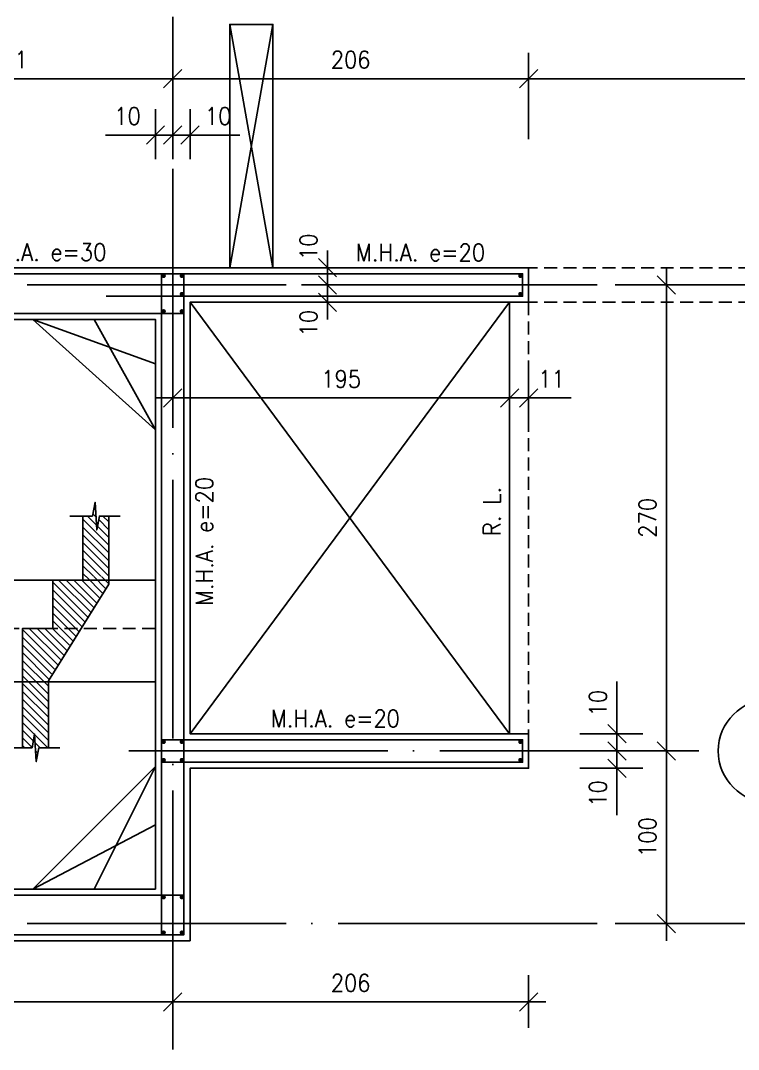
# Model space of a CAD drawing. Extents: x 2771 to 11885, y 4059 to 11529.
# Drawn here: x 5023 to 5439, y 5455 to 6051 of the extents above; entities that cross this region are included whole.
import ezdxf
from ezdxf.enums import TextEntityAlignment as Align

# ---------------------------------------------------------------- set-up
doc = ezdxf.new("R2010")
doc.units = 0
doc.header["$LTSCALE"] = 60
doc.header["$PDMODE"] = 1
doc.linetypes.add('EJES', pattern=[3, 2.5, -0.25, 0, -0.25])
doc.linetypes.add('HIDDEN2', pattern=[0.1875, 0.125, -0.0625])
doc.layers.get('0').update_dxf_attribs({"linetype": 'CONTINUOUS'})
doc.layers.get('DEFPOINTS').update_dxf_attribs({"linetype": 'CONTINUOUS'})
for name, color, linetype in [('CAJAP', 3, 'HIDDEN2'), ('COTAS', 3, 'CONTINUOUS'), ('CRUCES', 9, 'CONTINUOUS'), ('EJES', 1, 'EJES'), ('MALLA', 1, 'CONTINUOUS'), ('MUROS', 4, 'CONTINUOUS'), ('REFUERZOS', 3, 'HIDDEN2'), ('SECCION', 1, 'CONTINUOUS'), ('SHAFT', 1, 'CONTINUOUS'), ('TEXTOS', 2, 'CONTINUOUS'), ('VIGAS', 2, 'CONTINUOUS')]:
    doc.layers.add(name, color=color, linetype=linetype)
doc.styles.add('COTAS', font='romans.shx', dxfattribs={"width": 0.9})
doc.styles.add('ROMANS', font='romans.shx', dxfattribs={"width": 0.9, "height": 10})
doc.dimstyles.new('50', dxfattribs={"dimtxt": 10, "dimasz": 1, "dimexe": 15, "dimexo": 0, "dimgap": 6, "dimtad": 1, "dimdec": 8, "dimdsep": 46, "dimtxsty": 'COTAS', "dimblk": '$COTA$', "dimcen": 0.09, "dimdle": 10, "dimclrd": 256, "dimclre": 256, "dimclrt": 2, "dimadec": 0, "dimazin": 0, "dimtfac": 1, "dimtdec": 8, "dimtmove": 0, "dimatfit": 2, "dimfxl": 35, "dimfxlon": 1, "dimtolj": 1, "dimarcsym": 0})

# ---------------------------------------------------------------- blocks, each defined once
blk = doc.blocks.new('$COTA$')
at = {"layer": 'COTAS'}
for p, q in [((0, -10), (0, 10)), ((10, 0), (-10, 0)), ((5.3, 5.3), (-5.3, -5.3))]:
    blk.add_line(p, q, dxfattribs=at)
blk = doc.blocks.new('*D35')
at = {"layer": 'COTAS', "lineweight": -2, "transparency": 16777216}
for p, q in [((5367.63, 5897.71), (5412.32, 5897.71)), ((5397.32, 5896.71), (5397.32, 5628.71)), ((5367.63, 5627.71), (5412.32, 5627.71))]:
    blk.add_line(p, q, dxfattribs=at)
at = {"layer": 'DEFPOINTS', "color": 0, "transparency": 16777216}
for p in [(5367.63, 5897.71), (5367.63, 5627.71), (5397.32, 5627.71)]:
    blk.add_point(p, dxfattribs=at)
at = {"layer": 'COTAS', "lineweight": -2, "transparency": 16777216}
for p, rotation in [((5397.32, 5897.71), 90), ((5397.32, 5627.71), 270)]:
    blk.add_blockref('$COTA$', p, dxfattribs=dict(at, rotation=rotation))
at = {"layer": 'COTAS', "color": 2, "transparency": 16777216, "insert": (5386.32, 5762.71), "char_height": 10, "attachment_point": 5, "rotation": 90, "style": 'COTAS'}
blk.add_mtext('\\A1;270', dxfattribs=at)
blk = doc.blocks.new('*D41')
at = {"layer": 'COTAS', "lineweight": -2, "transparency": 16777216}
for p, q in [((5111.46, 5502.73), (5111.46, 5467.31)), ((5317.46, 5497.73), (5317.46, 5467.31)), ((5316.46, 5482.31), (5112.46, 5482.31))]:
    blk.add_line(p, q, dxfattribs=at)
at = {"layer": 'DEFPOINTS', "color": 0, "transparency": 16777216}
for p in [(5111.46, 5502.73), (5317.46, 5497.73), (5111.46, 5482.31)]:
    blk.add_point(p, dxfattribs=at)
at = {"layer": 'COTAS', "lineweight": -2, "transparency": 16777216, "rotation": 180}
blk.add_blockref('$COTA$', (5111.46, 5482.31), dxfattribs=at)
at = {"layer": 'COTAS', "lineweight": -2, "transparency": 16777216}
blk.add_blockref('$COTA$', (5317.46, 5482.31), dxfattribs=at)
at = {"layer": 'COTAS', "color": 2, "transparency": 16777216, "insert": (5214.46, 5493.31), "char_height": 10, "attachment_point": 5, "style": 'COTAS'}
blk.add_mtext('\\A1;206', dxfattribs=at)
blk = doc.blocks.new('*D42')
at = {"layer": 'COTAS', "lineweight": -2, "transparency": 16777216}
for p, q in [((4671.46, 5514.71), (4671.46, 5467.31)), ((5111.46, 5514.71), (5111.46, 5467.31)), ((5110.46, 5482.31), (4672.46, 5482.31))]:
    blk.add_line(p, q, dxfattribs=at)
at = {"layer": 'DEFPOINTS', "color": 0, "transparency": 16777216}
for p in [(4671.46, 5514.71), (5111.46, 5514.71), (4671.46, 5482.31)]:
    blk.add_point(p, dxfattribs=at)
at = {"layer": 'COTAS', "lineweight": -2, "transparency": 16777216, "rotation": 180}
blk.add_blockref('$COTA$', (4671.46, 5482.31), dxfattribs=at)
at = {"layer": 'COTAS', "lineweight": -2, "transparency": 16777216}
blk.add_blockref('$COTA$', (5111.46, 5482.31), dxfattribs=at)
at = {"layer": 'COTAS', "color": 2, "transparency": 16777216, "insert": (4891.46, 5493.31), "char_height": 10, "attachment_point": 5, "style": 'COTAS'}
blk.add_mtext('\\A1;440', dxfattribs=at)
blk = doc.blocks.new('*D60')
at = {"layer": 'COTAS', "lineweight": -2, "transparency": 16777216}
for p, q in [((4920.46, 5982.23), (4920.46, 6032.23)), ((5111.46, 5982.23), (5111.46, 6032.23)), ((4921.46, 6017.23), (5110.46, 6017.23))]:
    blk.add_line(p, q, dxfattribs=at)
at = {"layer": 'DEFPOINTS', "color": 0, "transparency": 16777216}
for p in [(5111.46, 6017.23), (4920.46, 5972.4), (5111.46, 5972.53)]:
    blk.add_point(p, dxfattribs=at)
at = {"layer": 'COTAS', "lineweight": -2, "transparency": 16777216, "rotation": 180}
blk.add_blockref('$COTA$', (4920.46, 6017.23), dxfattribs=at)
at = {"layer": 'COTAS', "lineweight": -2, "transparency": 16777216}
blk.add_blockref('$COTA$', (5111.46, 6017.23), dxfattribs=at)
at = {"layer": 'COTAS', "color": 2, "transparency": 16777216, "insert": (5015.96, 6028.23), "char_height": 10, "attachment_point": 5, "style": 'COTAS'}
blk.add_mtext('\\A1;191', dxfattribs=at)
blk = doc.blocks.new('*D61')
at = {"layer": 'COTAS', "lineweight": -2, "transparency": 16777216}
for p, q in [((5111.46, 5982.23), (5111.46, 6032.23)), ((5317.46, 5982.23), (5317.46, 6032.23)), ((5112.46, 6017.23), (5316.46, 6017.23))]:
    blk.add_line(p, q, dxfattribs=at)
at = {"layer": 'DEFPOINTS', "color": 0, "transparency": 16777216}
for p in [(5317.46, 6017.23), (5111.46, 5972.53), (5317.46, 5972.4)]:
    blk.add_point(p, dxfattribs=at)
at = {"layer": 'COTAS', "lineweight": -2, "transparency": 16777216, "rotation": 180}
blk.add_blockref('$COTA$', (5111.46, 6017.23), dxfattribs=at)
at = {"layer": 'COTAS', "lineweight": -2, "transparency": 16777216}
blk.add_blockref('$COTA$', (5317.46, 6017.23), dxfattribs=at)
at = {"layer": 'COTAS', "color": 2, "transparency": 16777216, "insert": (5214.46, 6028.23), "char_height": 10, "attachment_point": 5, "style": 'COTAS'}
blk.add_mtext('\\A1;206', dxfattribs=at)
blk = doc.blocks.new('$EJE$')
at = {"color": 6}
blk.add_circle((0, 0), 30, dxfattribs=at)
at = {"color": 6, "style": 'COTAS', "width": 0.6}
blk.add_attdef('EJE', text='', height=25, dxfattribs=at).set_placement((0, 0), align=Align.MIDDLE)
blk = doc.blocks.new('*D134')
at = {"layer": 'COTAS', "lineweight": -2, "transparency": 16777216}
for p, q in [((5367.63, 5627.71), (5412.32, 5627.71)), ((5397.32, 5626.71), (5397.32, 5528.71)), ((5367.63, 5527.71), (5412.32, 5527.71))]:
    blk.add_line(p, q, dxfattribs=at)
at = {"layer": 'DEFPOINTS', "color": 0, "transparency": 16777216}
for p in [(5367.63, 5627.71), (5367.63, 5527.71), (5397.32, 5527.71)]:
    blk.add_point(p, dxfattribs=at)
at = {"layer": 'COTAS', "lineweight": -2, "transparency": 16777216}
for p, rotation in [((5397.32, 5627.71), 90), ((5397.32, 5527.71), 270)]:
    blk.add_blockref('$COTA$', p, dxfattribs=dict(at, rotation=rotation))
at = {"layer": 'COTAS', "color": 2, "transparency": 16777216, "insert": (5386.32, 5577.71), "char_height": 10, "attachment_point": 5, "rotation": 90, "style": 'COTAS'}
blk.add_mtext('\\A1;100', dxfattribs=at)
blk = doc.blocks.new('*D135')
at = {"layer": 'COTAS', "lineweight": -2, "transparency": 16777216}
for p, q in [((5347.19, 5627.71), (5383.64, 5627.71)), ((5368.64, 5628.71), (5368.64, 5629.71)), ((5368.64, 5627.71), (5368.64, 5617.71)), ((5347.19, 5617.71), (5383.64, 5617.71)), ((5368.64, 5616.71), (5368.64, 5590.42))]:
    blk.add_line(p, q, dxfattribs=at)
at = {"layer": 'DEFPOINTS', "color": 0, "transparency": 16777216}
for p in [(5347.19, 5627.71), (5368.64, 5627.71), (5347.19, 5617.71)]:
    blk.add_point(p, dxfattribs=at)
at = {"layer": 'COTAS', "lineweight": -2, "transparency": 16777216}
for p, rotation in [((5368.64, 5627.71), 270), ((5368.64, 5617.71), 90)]:
    blk.add_blockref('$COTA$', p, dxfattribs=dict(at, rotation=rotation))
at = {"layer": 'COTAS', "color": 2, "transparency": 16777216, "insert": (5357.64, 5603.06), "char_height": 10, "attachment_point": 5, "rotation": 90, "style": 'COTAS'}
blk.add_mtext('\\A1;10', dxfattribs=at)
blk = doc.blocks.new('*D136')
at = {"layer": 'COTAS', "lineweight": -2, "transparency": 16777216}
for p, q in [((5368.64, 5668.04), (5368.64, 5637.71)), ((5368.64, 5638.71), (5368.64, 5639.71)), ((5347.19, 5637.71), (5383.64, 5637.71)), ((5368.64, 5627.71), (5368.64, 5637.71)), ((5368.64, 5627.71), (5368.64, 5637.71)), ((5347.19, 5627.71), (5383.64, 5627.71)), ((5368.64, 5626.71), (5368.64, 5625.71))]:
    blk.add_line(p, q, dxfattribs=at)
at = {"layer": 'DEFPOINTS', "color": 0, "transparency": 16777216}
for p in [(5347.19, 5637.71), (5368.64, 5637.71), (5347.19, 5627.71)]:
    blk.add_point(p, dxfattribs=at)
at = {"layer": 'COTAS', "lineweight": -2, "transparency": 16777216}
for p, rotation in [((5368.64, 5637.71), 270), ((5368.64, 5627.71), 90)]:
    blk.add_blockref('$COTA$', p, dxfattribs=dict(at, rotation=rotation))
at = {"layer": 'COTAS', "color": 2, "transparency": 16777216, "insert": (5357.64, 5655.4), "char_height": 10, "attachment_point": 5, "rotation": 90, "style": 'COTAS'}
blk.add_mtext('\\A1;10', dxfattribs=at)
blk = doc.blocks.new('*D137')
at = {"layer": 'COTAS', "lineweight": -2, "transparency": 16777216}
for p, q in [((5101.46, 5970.55), (5101.46, 5999.53)), ((5111.46, 5970.55), (5111.46, 5999.53)), ((5100.46, 5984.53), (5072.57, 5984.53)), ((5111.46, 5984.53), (5101.46, 5984.53)), ((5112.46, 5984.53), (5113.46, 5984.53))]:
    blk.add_line(p, q, dxfattribs=at)
at = {"layer": 'DEFPOINTS', "color": 0, "transparency": 16777216}
for p in [(5111.46, 5984.53), (5101.46, 5970.55), (5111.46, 5970.55)]:
    blk.add_point(p, dxfattribs=at)
at = {"layer": 'COTAS', "lineweight": -2, "transparency": 16777216}
blk.add_blockref('$COTA$', (5101.46, 5984.53), dxfattribs=at)
at = {"layer": 'COTAS', "lineweight": -2, "transparency": 16777216, "rotation": 180}
blk.add_blockref('$COTA$', (5111.46, 5984.53), dxfattribs=at)
at = {"layer": 'COTAS', "color": 2, "transparency": 16777216, "insert": (5085.21, 5995.53), "char_height": 10, "attachment_point": 5, "style": 'COTAS'}
blk.add_mtext('\\A1;10', dxfattribs=at)
blk = doc.blocks.new('*D140')
at = {"layer": 'COTAS', "lineweight": -2, "transparency": 16777216}
for p, q in [((5111.46, 5859.46), (5111.46, 5817.23)), ((5306.46, 5859.46), (5306.46, 5817.23)), ((5112.46, 5832.23), (5305.46, 5832.23))]:
    blk.add_line(p, q, dxfattribs=at)
at = {"layer": 'DEFPOINTS', "color": 0, "transparency": 16777216}
for p in [(5111.46, 5859.46), (5306.46, 5859.46), (5306.46, 5832.23)]:
    blk.add_point(p, dxfattribs=at)
at = {"layer": 'COTAS', "lineweight": -2, "transparency": 16777216, "rotation": 180}
blk.add_blockref('$COTA$', (5111.46, 5832.23), dxfattribs=at)
at = {"layer": 'COTAS', "lineweight": -2, "transparency": 16777216}
blk.add_blockref('$COTA$', (5306.46, 5832.23), dxfattribs=at)
at = {"layer": 'COTAS', "color": 2, "transparency": 16777216, "insert": (5208.96, 5843.23), "char_height": 10, "attachment_point": 5, "style": 'COTAS'}
blk.add_mtext('\\A1;195', dxfattribs=at)
blk = doc.blocks.new('*D141')
at = {"layer": 'COTAS', "lineweight": -2, "transparency": 16777216}
for p, q in [((5306.46, 5853.92), (5306.46, 5817.23)), ((5317.46, 5853.82), (5317.46, 5817.23)), ((5305.46, 5832.23), (5304.46, 5832.23)), ((5306.46, 5832.23), (5317.46, 5832.23)), ((5318.46, 5832.23), (5342.17, 5832.23))]:
    blk.add_line(p, q, dxfattribs=at)
at = {"layer": 'DEFPOINTS', "color": 0, "transparency": 16777216}
for p in [(5306.46, 5853.92), (5317.46, 5853.82), (5317.46, 5832.23)]:
    blk.add_point(p, dxfattribs=at)
at = {"layer": 'COTAS', "lineweight": -2, "transparency": 16777216}
blk.add_blockref('$COTA$', (5306.46, 5832.23), dxfattribs=at)
at = {"layer": 'COTAS', "lineweight": -2, "transparency": 16777216, "rotation": 180}
blk.add_blockref('$COTA$', (5317.46, 5832.23), dxfattribs=at)
at = {"layer": 'COTAS', "color": 2, "transparency": 16777216, "insert": (5330.81, 5843.23), "char_height": 10, "attachment_point": 5, "style": 'COTAS'}
blk.add_mtext('\\A1;11', dxfattribs=at)
blk = doc.blocks.new('*D144')
at = {"layer": 'COTAS', "lineweight": -2, "transparency": 16777216}
for p, q in [((5317.46, 5982.23), (5317.46, 6032.23)), ((5671.46, 5982.23), (5671.46, 6032.23)), ((5318.46, 6017.23), (5670.46, 6017.23))]:
    blk.add_line(p, q, dxfattribs=at)
at = {"layer": 'DEFPOINTS', "color": 0, "transparency": 16777216}
for p in [(5671.46, 6017.23), (5317.46, 5972.4), (5671.46, 5972.4)]:
    blk.add_point(p, dxfattribs=at)
at = {"layer": 'COTAS', "lineweight": -2, "transparency": 16777216, "rotation": 180}
blk.add_blockref('$COTA$', (5317.46, 6017.23), dxfattribs=at)
at = {"layer": 'COTAS', "lineweight": -2, "transparency": 16777216}
blk.add_blockref('$COTA$', (5671.46, 6017.23), dxfattribs=at)
at = {"layer": 'COTAS', "color": 2, "transparency": 16777216, "insert": (5494.46, 6028.23), "char_height": 10, "attachment_point": 5, "style": 'COTAS'}
blk.add_mtext('\\A1;354', dxfattribs=at)
blk = doc.blocks.new('*D195')
at = {"layer": 'COTAS', "lineweight": -2, "transparency": 16777216}
for p, q in [((5111.46, 5970.55), (5111.46, 5999.53)), ((5121.46, 5970.55), (5121.46, 5999.53)), ((5110.46, 5984.53), (5109.46, 5984.53)), ((5111.46, 5984.53), (5121.46, 5984.53)), ((5122.46, 5984.53), (5150.35, 5984.53))]:
    blk.add_line(p, q, dxfattribs=at)
at = {"layer": 'DEFPOINTS', "color": 0, "transparency": 16777216}
for p in [(5111.46, 5984.53), (5111.46, 5970.55), (5121.46, 5970.55)]:
    blk.add_point(p, dxfattribs=at)
at = {"layer": 'COTAS', "lineweight": -2, "transparency": 16777216}
blk.add_blockref('$COTA$', (5111.46, 5984.53), dxfattribs=at)
at = {"layer": 'COTAS', "lineweight": -2, "transparency": 16777216, "rotation": 180}
blk.add_blockref('$COTA$', (5121.46, 5984.53), dxfattribs=at)
at = {"layer": 'COTAS', "color": 2, "transparency": 16777216, "insert": (5137.7, 5995.53), "char_height": 10, "attachment_point": 5, "style": 'COTAS'}
blk.add_mtext('\\A1;10', dxfattribs=at)
blk = doc.blocks.new('*D235')
at = {"layer": 'COTAS', "lineweight": -2, "transparency": 16777216}
for p, q in [((5212.4, 5907.71), (5186.04, 5907.71)), ((5201.04, 5908.71), (5201.04, 5909.71)), ((5201.04, 5897.71), (5201.04, 5907.71)), ((5211.04, 5897.71), (5186.04, 5897.71)), ((5201.04, 5896.71), (5201.04, 5895.71))]:
    blk.add_line(p, q, dxfattribs=at)
at = {"layer": 'DEFPOINTS', "color": 0, "transparency": 16777216}
for p in [(5201.04, 5907.71), (5212.4, 5907.71), (5211.04, 5897.71)]:
    blk.add_point(p, dxfattribs=at)
at = {"layer": 'COTAS', "lineweight": -2, "transparency": 16777216}
for p, rotation in [((5201.04, 5907.71), 270), ((5201.04, 5897.71), 90)]:
    blk.add_blockref('$COTA$', p, dxfattribs=dict(at, rotation=rotation))
at = {"layer": 'COTAS', "color": 2, "transparency": 16777216, "insert": (5190.04, 5919.77), "char_height": 10, "attachment_point": 5, "rotation": 90, "style": 'COTAS'}
blk.add_mtext('\\A1;10', dxfattribs=at)
blk = doc.blocks.new('*D236')
at = {"layer": 'COTAS', "lineweight": -2, "transparency": 16777216}
for p, q in [((5211.04, 5897.71), (5186.04, 5897.71)), ((5201.04, 5898.71), (5201.04, 5899.71)), ((5201.04, 5897.71), (5201.04, 5887.71)), ((5212.4, 5887.71), (5186.04, 5887.71)), ((5201.04, 5886.71), (5201.04, 5885.71))]:
    blk.add_line(p, q, dxfattribs=at)
at = {"layer": 'DEFPOINTS', "color": 0, "transparency": 16777216}
for p in [(5211.04, 5897.71), (5201.04, 5887.71), (5212.4, 5887.71)]:
    blk.add_point(p, dxfattribs=at)
at = {"layer": 'COTAS', "lineweight": -2, "transparency": 16777216}
for p, rotation in [((5201.04, 5897.71), 270), ((5201.04, 5887.71), 90)]:
    blk.add_blockref('$COTA$', p, dxfattribs=dict(at, rotation=rotation))
at = {"layer": 'COTAS', "color": 2, "transparency": 16777216, "insert": (5190.04, 5875.64), "char_height": 10, "attachment_point": 5, "rotation": 90, "style": 'COTAS'}
blk.add_mtext('\\A1;10', dxfattribs=at)

msp = doc.modelspace()

# ---------------------------------------------------------------- hatches: boundary and pattern name
at = {"layer": 'SECCION'}
h = msp.add_hatch(dxfattribs=at)
h.set_pattern_fill('ANSI31', color=9, angle=270)
h.set_pattern_definition([(315, (9790.102, 11430.4138), (2.245064, 2.245064), [])])
h.paths.add_polyline_path([(5039.45585631, 5629.53691925), (5033.95585631, 5629.53691925), (5032.45585631, 5621.53691925), (5031.45585631, 5637.53691925), (5029.95585631, 5629.53691925), (5024.45585631, 5629.53691925), (5024.45585631, 5667.70691493), (5039.45585631, 5667.70691493)])
h.paths.add_polyline_path([(5039.45585631, 5669.40497154), (5039.45585631, 5667.70691493), (5024.45585631, 5667.70691493), (5024.45585631, 5698.70691493), (5041.95585631, 5698.70691493), (5057.76957094, 5698.70691493)])
h.paths.add_polyline_path([(5059.45585631, 5728.70691493), (5059.45585631, 5726.70691493), (5041.95585631, 5726.70691493), (5041.95585631, 5698.70691493), (5057.76957094, 5698.70691493), (5074.45585631, 5725.40497154), (5074.45585631, 5729.20691493), (5059.78618952, 5728.70691493)])
h.paths.add_polyline_path([(5064.95585631, 5763.81296842), (5059.45585631, 5763.81296842), (5059.45585631, 5728.70691493), (5074.45585631, 5728.70691493), (5074.45585631, 5763.81296842), (5068.95585631, 5763.81296842), (5067.45585631, 5755.81296842), (5066.45585631, 5771.81296842)])

# ---------------------------------------------------------------- linework, layer by layer
at = {"layer": 'CAJAP'}
msp.add_line((4947.45585631, 5698.70691493), (5101.45585631, 5698.70691493), dxfattribs=at)
at = {"layer": 'CRUCES'}
for p, q in [((5169.45585631, 6048.70691493), (5144.45585631, 5907.70691493)), ((5169.45585631, 5907.70691493), (5144.45585631, 6048.70691493)), ((5121.45585631, 5637.70691493), (5306.45585631, 5887.70691493)), ((5121.45585631, 5887.70691493), (5306.45585631, 5637.70691493)), ((5030.45585631, 5877.70691493), (5101.45585631, 5851.9486434)), ((5101.45585631, 5813.70691493), (5065.95585631, 5877.70691493)), ((5101.45585631, 5618.70691493), (5065.95585631, 5547.70691493)), ((5101.45585631, 5584.99073973), (5030.45585631, 5547.70691493))]:
    msp.add_line(p, q, dxfattribs=at)
at = {"layer": 'EJES'}
for points in [[(5111.45585631, 5454.78368837), (5111.45585631, 6053.0765561)], [(3946.45585631, 5897.70691493), (7044.95585631, 5897.70691493)], [(5085.92435624, 5627.70691493), (5427.26710255, 5627.70691493)], [(3946.45585631, 5527.70691493), (7044.95585631, 5527.70691493)]]:
    msp.add_lwpolyline(points, dxfattribs=at)
at = {"layer": 'MALLA'}
for p, q in [((5104.95585631, 5881.20691493), (5104.95585631, 5904.20691493)), ((5117.95585631, 5891.20691493), (5117.95585631, 5904.20691493)), ((5117.95585631, 5891.20691493), (5072.95585631, 5891.20691493)), ((5104.95585631, 5881.20691493), (5117.95585631, 5881.20691493)), ((5117.95585631, 5634.20691493), (5104.95585631, 5634.20691493)), ((5117.95585631, 5621.20691493), (5117.95585631, 5634.20691493)), ((5117.95585631, 5634.20691493), (5117.95585631, 5621.20691493)), ((5117.95585631, 5621.20691493), (5104.95585631, 5621.20691493)), ((5104.95585631, 5544.20691493), (5117.95585631, 5544.20691493)), ((5104.95585631, 5544.20691493), (5104.95585631, 5521.20691493))]:
    msp.add_line(p, q, dxfattribs=at)
msp.add_lwpolyline([(4931.95585631, 5904.20691493), (4931.95585631, 6425.20691493), (4908.95585631, 6425.20691493), (4908.95585631, 5904.20691493), (4529.95585631, 5904.20691493), (4529.95585631, 5881.20691493), (5104.95585631, 5881.20691493), (5104.95585631, 5544.20691493), (4677.95585631, 5544.20691493), (4677.95585631, 5729.20691493), (4664.95585631, 5729.20691493), (4664.95585631, 5521.20691493), (5117.95585631, 5521.20691493), (5117.95585631, 5621.20691493), (5313.95585631, 5621.20691493), (5313.95585631, 5634.20691493), (5117.95585631, 5634.20691493), (5117.95585631, 5891.20691493), (5313.95585631, 5891.20691493), (5313.95585631, 5904.20691493)], close=True, dxfattribs=at)
for points in [[(5105.58085631, 5902.95691493, 1.25, 1.25, -1), (5106.83085631, 5902.95691493, 1.25, 1.25, -1)], [(5116.08085631, 5902.95691493, 1.25, 1.25, -1), (5117.33085631, 5902.95691493, 1.25, 1.25, -1)], [(5312.08085631, 5902.95691493, 1.25, 1.25, -1), (5313.33085631, 5902.95691493, 1.25, 1.25, -1)], [(5116.08085631, 5892.45691493, 1.25, 1.25, -1), (5117.33085631, 5892.45691493, 1.25, 1.25, -1)], [(5312.08085631, 5892.45691493, 1.25, 1.25, -1), (5313.33085631, 5892.45691493, 1.25, 1.25, -1)], [(5105.58085631, 5882.45691493, 1.25, 1.25, -1), (5106.83085631, 5882.45691493, 1.25, 1.25, -1)], [(5116.08085631, 5882.45691493, 1.25, 1.25, -1), (5117.33085631, 5882.45691493, 1.25, 1.25, -1)], [(5105.58085631, 5632.95691493, 1.25, 1.25, -1), (5106.83085631, 5632.95691493, 1.25, 1.25, -1)], [(5116.08085631, 5632.95691493, 1.25, 1.25, -1), (5117.33085631, 5632.95691493, 1.25, 1.25, -1)], [(5116.08085631, 5632.95691493, 1.25, 1.25, -1), (5117.33085631, 5632.95691493, 1.25, 1.25, -1)], [(5312.08085631, 5632.95691493, 1.25, 1.25, -1), (5313.33085631, 5632.95691493, 1.25, 1.25, -1)], [(5105.58085631, 5622.45691493, 1.25, 1.25, -1), (5106.83085631, 5622.45691493, 1.25, 1.25, -1)], [(5116.08085631, 5622.45691493, 1.25, 1.25, -1), (5117.33085631, 5622.45691493, 1.25, 1.25, -1)], [(5116.08085631, 5622.45691493, 1.25, 1.25, -1), (5117.33085631, 5622.45691493, 1.25, 1.25, -1)], [(5312.08085631, 5622.45691493, 1.25, 1.25, -1), (5313.33085631, 5622.45691493, 1.25, 1.25, -1)], [(5105.58085631, 5542.95691493, 1.25, 1.25, -1), (5106.83085631, 5542.95691493, 1.25, 1.25, -1)], [(5116.08085631, 5542.95691493, 1.25, 1.25, -1), (5117.33085631, 5542.95691493, 1.25, 1.25, -1)], [(5105.58085631, 5522.45691493, 1.25, 1.25, -1), (5106.83085631, 5522.45691493, 1.25, 1.25, -1)], [(5116.08085631, 5522.45691493, 1.25, 1.25, -1), (5117.33085631, 5522.45691493, 1.25, 1.25, -1)]]:
    msp.add_lwpolyline(points, format="xyseb", close=True, dxfattribs=at)
at = {"layer": 'MUROS'}
msp.add_lwpolyline([(4935.45585631, 5907.70691493), (4935.45585631, 6428.70691493), (4905.45585631, 6428.70691493), (4905.45585631, 5907.70691493), (4526.45585631, 5907.70691493), (4526.45585631, 5877.70691493), (5101.45585631, 5877.70691493), (5101.45585631, 5547.70691493), (4681.45585631, 5547.70691493), (4681.45585631, 5732.70691493), (4661.45585631, 5732.70691493), (4661.45585631, 5517.70691493), (5121.45585631, 5517.70691493), (5121.45585631, 5617.70691493), (5317.45585631, 5617.70691493), (5317.45585631, 5637.70691493), (5121.45585631, 5637.70691493), (5121.45585631, 5887.70691493), (5317.45585631, 5887.70691493), (5317.45585631, 5907.70691493)], close=True, dxfattribs=at)
at = {"layer": 'REFUERZOS'}
for p, q in [((5671.45585631, 5907.70691493), (5317.45585631, 5907.70691493)), ((5671.45585631, 5887.70691493), (5317.45585631, 5887.70691493)), ((5317.45585631, 5887.70691493), (5317.45585631, 5634.70691493))]:
    msp.add_line(p, q, dxfattribs=at)
at = {"layer": 'SECCION', "color": 9}
for points in [[(5081.04584048, 5763.81296842), (5068.95585631, 5763.81296842), (5067.45585631, 5755.81296842), (5066.45585631, 5771.81296842), (5064.95585631, 5763.81296842), (5051.8576247, 5763.81296842)], [(5046.04584048, 5629.53691925), (5033.95585631, 5629.53691925), (5032.45585631, 5621.53691925), (5031.45585631, 5637.53691925), (5029.95585631, 5629.53691925), (5016.8576247, 5629.53691925)]]:
    msp.add_lwpolyline(points, dxfattribs=at)
at = {"layer": 'SECCION'}
for points in [[(5059.45585631, 5763.81296842), (5059.45585631, 5726.70691493), (5041.95585631, 5726.70691493), (5041.95585631, 5698.70691493), (5024.45585631, 5698.70691493), (5024.45585631, 5629.53691925)], [(5074.45585631, 5763.81296842), (5074.45585631, 5724.40497154), (5039.45585631, 5668.40497154), (5039.45585631, 5629.53691925)]]:
    msp.add_lwpolyline(points, dxfattribs=at)
at = {"layer": 'SHAFT'}
for p, q in [((5169.45585631, 5955.59239478), (5169.45585631, 6039.84828894)), ((5144.45585631, 5934.33105411), (5144.45585631, 6007.44090243))]:
    msp.add_line(p, q, dxfattribs=at)
for points in [[(5169.45585631, 5907.70691493), (5144.45585631, 5907.70691493), (5144.45585631, 6048.70691493), (5169.45585631, 6048.70691493)], [(5101.45585631, 5877.70691493), (5101.45585631, 5813.70691493), (5030.45585631, 5877.70691493)], [(5101.45585631, 5547.70691493), (5101.45585631, 5618.70691493), (5030.45585631, 5547.70691493)]]:
    msp.add_lwpolyline(points, close=True, dxfattribs=at)
at = {"layer": 'VIGAS'}
for p, q in [((5306.45585631, 5887.70691493), (5306.45585631, 5637.70691493)), ((5101.45585631, 5726.70691493), (4947.45585631, 5726.70691493)), ((5101.45585631, 5667.70691493), (4947.45585631, 5667.70691493))]:
    msp.add_line(p, q, dxfattribs=at)

# ---------------------------------------------------------------- block references
msp.add_blockref('$EJE$', (5457.26710255, 5627.70691493)).add_auto_attribs({'EJE': 'G'})

# ---------------------------------------------------------------- texts
at = {"layer": 'TEXTOS', "style": 'ROMANS', "width": 0.9}
for s, p in [('M.H.A. e=30', (5035.66445044, 5916.70691493)), ('M.H.A. e=20', (5254.91043143, 5916.510017)), ('M.H.A. e=20', (5205.60441426, 5646.510017))]:
    msp.add_text(s, height=10, dxfattribs=at).set_placement(p, align=Align.MIDDLE)
for s, p in [('M.H.A. e=20', (5129.74673972, 5749.12315052)), ('R. L.', (5296.24021006, 5766.51971928))]:
    msp.add_text(s, height=10, rotation=90, dxfattribs=at).set_placement(p, align=Align.MIDDLE)

# ---------------------------------------------------------------- dimensions: what is measured, and where the dimension line sits
at = {"layer": 'COTAS'}
for base, p1, p2, picture, middle in [((5111.4558563143, 6017.2344090487), (4920.4558563143, 5972.397539949), (5111.4558563143, 5972.534334835), '*D60', (5015.9558563143, 6028.2344090487)), ((5317.4558563143, 6017.2344090487), (5111.4558563143, 5972.534334835), (5317.4558563143, 5972.397539949), '*D61', (5214.4558563143, 6028.2344090487))]:
    dim = msp.add_linear_dim(base=base, p1=p1, p2=p2, dimstyle='50', override={"dimtmove": 1}, dxfattribs=at)
    dim.commit()
    dim.dimension.update_dxf_attribs({"geometry": picture, "text_midpoint": middle})
for base, p1, p2, picture, middle in [((5671.4558563143, 6017.2344090487), (5317.4558563143, 5972.397539949), (5671.4558563143, 5972.397539949), '*D144', (5494.4558563143, 6028.2344090487)), ((5306.4558563143, 5832.2292924502), (5111.4558563143, 5859.4633918421), (5306.4558563143, 5859.4633918421), '*D140', (5208.9558563143, 5843.2292924502)), ((5317.4558563143, 5832.2292924502), (5306.4558563143, 5853.9220134779), (5317.4558563143, 5853.8166500586), '*D141', (5330.8129991715, 5843.2292924502)), ((4671.4558563143, 5482.3140779165), (5111.4558563143, 5514.7069149326), (4671.4558563143, 5514.7069149326), '*D42', (4891.4558563143, 5493.3140779165)), ((5111.4558563143, 5482.3140779165), (5317.4558563143, 5497.7299259368), (5111.4558563143, 5502.7299259368), '*D41', (5214.4558563143, 5493.3140779165))]:
    dim = msp.add_linear_dim(base=base, p1=p1, p2=p2, dimstyle='50', dxfattribs=at)
    dim.commit()
    dim.dimension.update_dxf_attribs({"geometry": picture, "text_midpoint": middle})
dim = msp.add_linear_dim(base=(5111.4558563143, 5984.534334835), p1=(5101.4558563143, 5970.5492120047), p2=(5111.4558563143, 5970.5492120047), dimstyle='50', dxfattribs=at)
dim.commit()
dim.dimension.update_dxf_attribs({"geometry": '*D137', "text_midpoint": (5085.2087109005, 5984.534334835), "dimtype": 160})
for base, p1, p2, angle, picture, middle in [((5111.4558563143, 5984.534334835), (5121.4558563143, 5970.5492120047), (5111.4558563143, 5970.5492120047), 180, '*D195', (5137.7030017281, 5984.534334835)), ((5368.6422727819, 5627.7069149326), (5347.1857742402, 5617.7069149326), (5347.1857742402, 5627.7069149326), 90, '*D135', (5368.6422727819, 5603.0640577897))]:
    dim = msp.add_linear_dim(base=base, p1=p1, p2=p2, angle=angle, dimstyle='50', dxfattribs=at)
    dim.commit()
    dim.dimension.update_dxf_attribs({"geometry": picture, "text_midpoint": middle, "dimtype": 160})
for base, p1, p2, angle, picture, middle in [((5201.0421615249, 5907.7069149326), (5211.0421615249, 5897.7069149326), (5212.3999490949, 5907.7069149326), 90, '*D235', (5201.0421615249, 5919.7705097371)), ((5201.0421615249, 5887.7069149326), (5211.0421615249, 5897.7069149326), (5212.3999490949, 5887.7069149326), 270, '*D236', (5201.0421615249, 5875.643320128)), ((5368.6422727819, 5637.7069149326), (5347.1857742402, 5627.7069149326), (5347.1857742402, 5637.7069149326), 90, '*D136', (5368.6422727819, 5655.4000878164))]:
    dim = msp.add_linear_dim(base=base, p1=p1, p2=p2, angle=angle, dimstyle='50', override={"dimtmove": 1}, dxfattribs=at)
    dim.commit()
    dim.dimension.update_dxf_attribs({"geometry": picture, "text_midpoint": middle, "dimtype": 160})
dim = msp.add_linear_dim(base=(5397.3173214632, 5627.7069149326), p1=(5367.6273612242, 5897.7069149326), p2=(5367.6273612242, 5627.7069149326), angle=90, dimstyle='50', dxfattribs=at)
dim.commit()
dim.dimension.update_dxf_attribs({"geometry": '*D35', "text_midpoint": (5386.3173214632, 5762.7069149326)})
dim = msp.add_aligned_dim(p1=(5367.6273612242, 5627.7069149326), p2=(5367.6273612242, 5527.7069149326), distance=29.689960239, dimstyle='50', dxfattribs=at)
dim.commit()
dim.dimension.update_dxf_attribs({"geometry": '*D134', "text_midpoint": (5386.3173214632, 5577.7069149326)})

doc.saveas('drawing.dxf')
